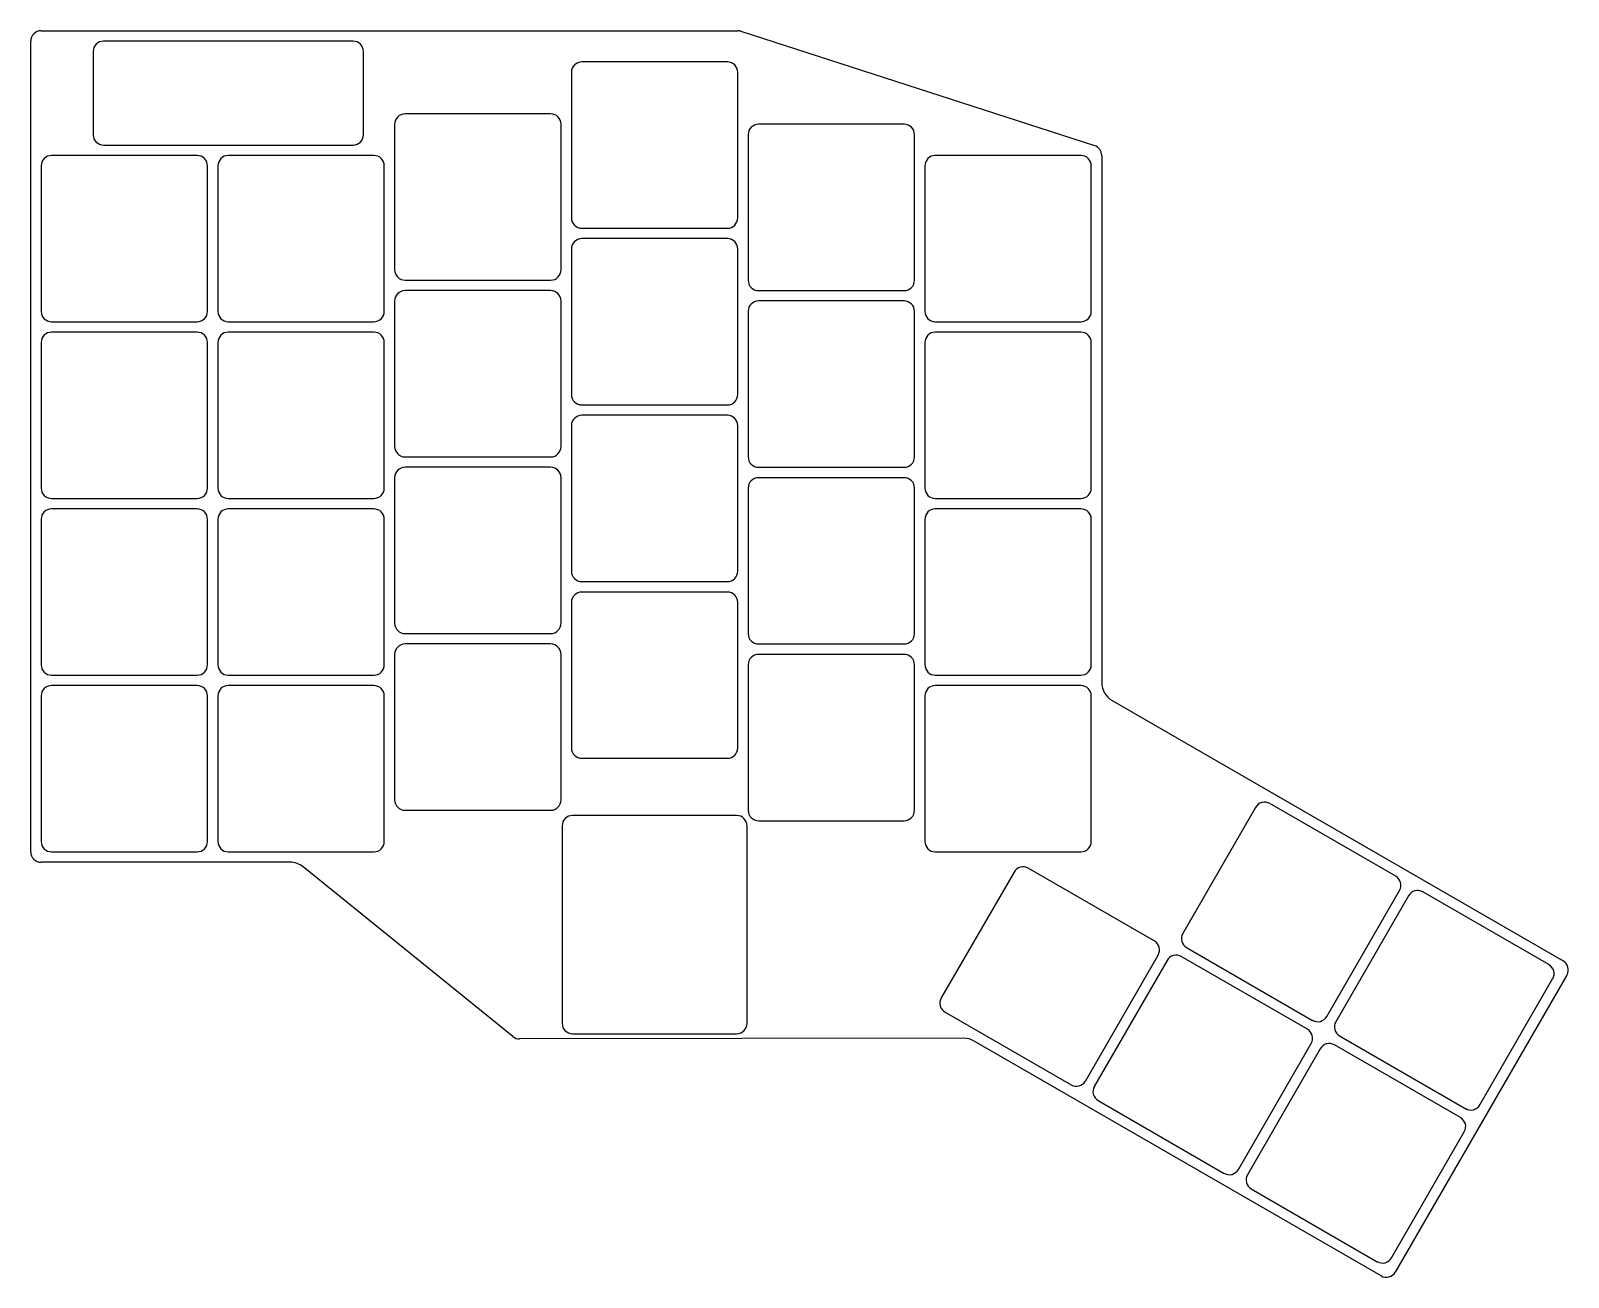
# Model space of a CAD drawing. Header units: millimetres. Extents: x 91 to 239, y -149 to -29.
import ezdxf

# ---------------------------------------------------------------- set-up
doc = ezdxf.new("R2010")
doc.units = ezdxf.units.MM

msp = doc.modelspace()

# ---------------------------------------------------------------- linework, layer by layer
for p, q in [((92, -29), (159, -29)), ((159.31, -29.05), (193.31, -40.05)), ((91, -108), (91, -30)), ((97, -31), (97, -39)), ((122, -30), (98, -30)), ((123, -39), (123, -31)), ((158, -32), (144, -32)), ((143, -33), (143, -47)), ((159, -47), (159, -33)), ((126, -38), (126, -52)), ((141, -37), (127, -37)), ((142, -52), (142, -38)), ((175, -38), (161, -38)), ((160, -39), (160, -53)), ((176, -53), (176, -39)), ((107, -41), (93, -41)), ((98, -40), (122, -40)), ((124, -41), (110, -41)), ((192, -41), (178, -41)), ((194, -41), (194.01, -91.72)), ((92, -42), (92, -56)), ((108, -56), (108, -42)), ((109, -42), (109, -56)), ((125, -56), (125, -42)), ((177, -42), (177, -56)), ((193, -56), (193, -42)), ((144, -48), (158, -48)), ((143, -50), (143, -64)), ((158, -49), (144, -49)), ((159, -64), (159, -50)), ((127, -53), (141, -53)), ((141, -54), (127, -54)), ((161, -54), (175, -54)), ((126, -55), (126, -69)), ((142, -69), (142, -55)), ((160, -56), (160, -70)), ((175, -55), (161, -55)), ((176, -70), (176, -56)), ((93, -57), (107, -57)), ((110, -57), (124, -57)), ((178, -57), (192, -57)), ((92, -59), (92, -73)), ((107, -58), (93, -58)), ((108, -73), (108, -59)), ((109, -59), (109, -73)), ((124, -58), (110, -58)), ((125, -73), (125, -59)), ((177, -59), (177, -73)), ((192, -58), (178, -58)), ((193, -73), (193, -59)), ((144, -65), (158, -65)), ((158, -66), (144, -66)), ((143, -67), (143, -81)), ((159, -81), (159, -67)), ((127, -70), (141, -70)), ((126, -72), (126, -86)), ((141, -71), (127, -71)), ((142, -86), (142, -72)), ((161, -71), (175, -71)), ((175, -72), (161, -72)), ((160, -73), (160, -87)), ((176, -87), (176, -73)), ((93, -74), (107, -74)), ((107, -75), (93, -75)), ((110, -74), (124, -74)), ((124, -75), (110, -75)), ((178, -74), (192, -74)), ((192, -75), (178, -75)), ((92, -76), (92, -90)), ((108, -90), (108, -76)), ((109, -76), (109, -90)), ((125, -90), (125, -76)), ((177, -76), (177, -90)), ((193, -90), (193, -76)), ((144, -82), (158, -82)), ((143, -84), (143, -98)), ((158, -83), (144, -83)), ((159, -98), (159, -84)), ((127, -87), (141, -87)), ((141, -88), (127, -88)), ((161, -88), (175, -88)), ((126, -89), (126, -103)), ((142, -103), (142, -89)), ((160, -90), (160, -104)), ((175, -89), (161, -89)), ((176, -104), (176, -90)), ((93, -91), (107, -91)), ((110, -91), (124, -91)), ((178, -91), (192, -91)), ((92, -93), (92, -107)), ((107, -92), (93, -92)), ((108, -107), (108, -93)), ((109, -93), (109, -107)), ((124, -92), (110, -92)), ((125, -107), (125, -93)), ((177, -93), (177, -107)), ((192, -92), (178, -92)), ((193, -107), (193, -93)), ((195.01, -93.45), (238.37, -118.48)), ((144, -99), (158, -99)), ((222.28, -110.35), (210.16, -103.35)), ((127, -104), (141, -104)), ((158.89, -104.5), (143.11, -104.5)), ((208.79, -103.72), (201.79, -115.84)), ((142.11, -105.5), (142.11, -124.5)), ((159.89, -124.5), (159.89, -105.5)), ((161, -105), (175, -105)), ((115.94, -109), (92, -109)), ((93, -108), (107, -108)), ((110, -108), (124, -108)), ((178, -108), (192, -108)), ((137.37, -125.78), (117.2, -109.45)), ((185.57, -109.94), (178.57, -122.06)), ((199.06, -116.57), (186.94, -109.57)), ((215.65, -123.84), (222.65, -111.72)), ((223.52, -112.22), (216.52, -124.34)), ((237.01, -118.85), (224.88, -111.85)), ((192.43, -130.06), (199.43, -117.94)), ((213.78, -125.07), (201.66, -118.07)), ((202.16, -117.21), (214.28, -124.21)), ((200.29, -118.44), (193.29, -130.56)), ((238.74, -119.85), (222.24, -148.43)), ((230.37, -132.34), (237.37, -120.22)), ((178.94, -123.43), (191.06, -130.43)), ((143.11, -125.5), (158.89, -125.5)), ((180.73, -125.93), (138, -126)), ((220.87, -148.79), (181.73, -126.2)), ((207.15, -138.56), (214.15, -126.44)), ((215.02, -126.94), (208.02, -139.06)), ((228.51, -133.57), (216.38, -126.57)), ((216.88, -125.71), (229.01, -132.71)), ((193.66, -131.93), (205.78, -138.93)), ((221.87, -147.06), (228.87, -134.94)), ((208.38, -140.43), (220.51, -147.43))]:
    msp.add_line(p, q)
for centre, radius, start, end in [((92, -30), 1, 90, 180), ((159, -30), 1, 432.0721, 90), ((98, -31), 1, 90, 180), ((122, -31), 1, 0, 90), ((144, -33), 1, 90, 180), ((158, -33), 1, 0, 90), ((127, -38), 1, 90, 180), ((141, -38), 1, 0, 90), ((161, -39), 1, 90, 180), ((175, -39), 1, 0, 90), ((98, -39), 1, 180, 270), ((122, -39), 1, 270, 360), ((93, -42), 1, 90, 180), ((107, -42), 1, 0, 90), ((110, -42), 1, 90, 180), ((124, -42), 1, 0, 90), ((178, -42), 1, 90, 180), ((192, -42), 1, 0, 90), ((193, -41), 1, 360.0141, 72.0721), ((144, -47), 1, 180, 270), ((158, -47), 1, 270, 360), ((144, -50), 1, 90, 180), ((158, -50), 1, 0, 90), ((127, -52), 1, 180, 270), ((141, -52), 1, 270, 360), ((161, -53), 1, 180, 270), ((175, -53), 1, 270, 360), ((127, -55), 1, 90, 180), ((141, -55), 1, 0, 90), ((93, -56), 1, 180, 270), ((107, -56), 1, 270, 360), ((110, -56), 1, 180, 270), ((124, -56), 1, 270, 360), ((161, -56), 1, 90, 180), ((175, -56), 1, 0, 90), ((178, -56), 1, 180, 270), ((192, -56), 1, 270, 360), ((93, -59), 1, 90, 180), ((107, -59), 1, 0, 90), ((110, -59), 1, 90, 180), ((124, -59), 1, 0, 90), ((178, -59), 1, 90, 180), ((192, -59), 1, 0, 90), ((144, -64), 1, 180, 270), ((158, -64), 1, 270, 360), ((144, -67), 1, 90, 180), ((158, -67), 1, 0, 90), ((127, -69), 1, 180, 270), ((141, -69), 1, 270, 360), ((161, -70), 1, 180, 270), ((175, -70), 1, 270, 360), ((127, -72), 1, 90, 180), ((141, -72), 1, 0, 90), ((161, -73), 1, 90, 180), ((175, -73), 1, 0, 90), ((93, -73), 1, 180, 270), ((107, -73), 1, 270, 360), ((110, -73), 1, 180, 270), ((124, -73), 1, 270, 360), ((178, -73), 1, 180, 270), ((192, -73), 1, 270, 360), ((93, -76), 1, 90, 180), ((107, -76), 1, 0, 90), ((110, -76), 1, 90, 180), ((124, -76), 1, 0, 90), ((178, -76), 1, 90, 180), ((192, -76), 1, 0, 90), ((144, -81), 1, 180, 270), ((158, -81), 1, 270, 360), ((144, -84), 1, 90, 180), ((158, -84), 1, 0, 90), ((127, -86), 1, 180, 270), ((141, -86), 1, 270, 360), ((161, -87), 1, 180, 270), ((175, -87), 1, 270, 360), ((127, -89), 1, 90, 180), ((141, -89), 1, 0, 90), ((93, -90), 1, 180, 270), ((107, -90), 1, 270, 360), ((110, -90), 1, 180, 270), ((124, -90), 1, 270, 360), ((161, -90), 1, 90, 180), ((175, -90), 1, 0, 90), ((178, -90), 1, 180, 270), ((192, -90), 1, 270, 360), ((93, -93), 1, 90, 180), ((107, -93), 1, 0, 90), ((110, -93), 1, 90, 180), ((124, -93), 1, 0, 90), ((178, -93), 1, 90, 180), ((192, -93), 1, 0, 90), ((196.01, -91.72), 2, 180.0141, 240), ((144, -98), 1, 180, 270), ((158, -98), 1, 270, 360), ((127, -103), 1, 180, 270), ((141, -103), 1, 270, 360), ((209.66, -104.22), 1, 60, 150), ((143.11, -105.5), 1, 90, 180), ((158.89, -105.5), 1, 0, 90), ((161, -104), 1, 180, 270), ((175, -104), 1, 270, 360), ((93, -107), 1, 180, 270), ((107, -107), 1, 270, 360), ((110, -107), 1, 180, 270), ((124, -107), 1, 270, 360), ((178, -107), 1, 180, 270), ((192, -107), 1, 270, 360), ((92, -108), 1, 180, 270), ((115.94, -111), 2, 51.009, 90), ((186.44, -110.44), 1, 60, 150), ((221.78, -111.22), 1, 330, 60), ((224.38, -112.72), 1, 60, 150), ((198.56, -117.44), 1, 330, 60), ((202.66, -116.34), 1, 150, 240), ((201.16, -118.94), 1, 60, 150), ((236.51, -119.72), 1, 330, 60), ((237.87, -119.35), 1, 330, 60), ((179.44, -122.56), 1, 150, 240), ((214.78, -123.34), 1, 240, 330), ((143.11, -124.5), 1, 180, 270), ((158.89, -124.5), 1, 270, 0), ((213.28, -125.94), 1, 330, 60), ((217.38, -124.84), 1, 150, 240), ((138, -125), 1, 231.009, 270.0945), ((180.73, -127.93), 2, 60, 90.0945), ((215.88, -127.44), 1, 60, 150), ((191.56, -129.56), 1, 240, 330), ((194.16, -131.06), 1, 150, 240), ((229.51, -131.84), 1, 240, 330), ((228.01, -134.44), 1, 330, 60), ((206.28, -138.06), 1, 240, 330), ((208.88, -139.56), 1, 150, 240), ((221.01, -146.56), 1, 240, 330), ((221.37, -147.93), 1, 240, 330)]:
    msp.add_arc(centre, radius, start, end)

doc.saveas('drawing.dxf')
